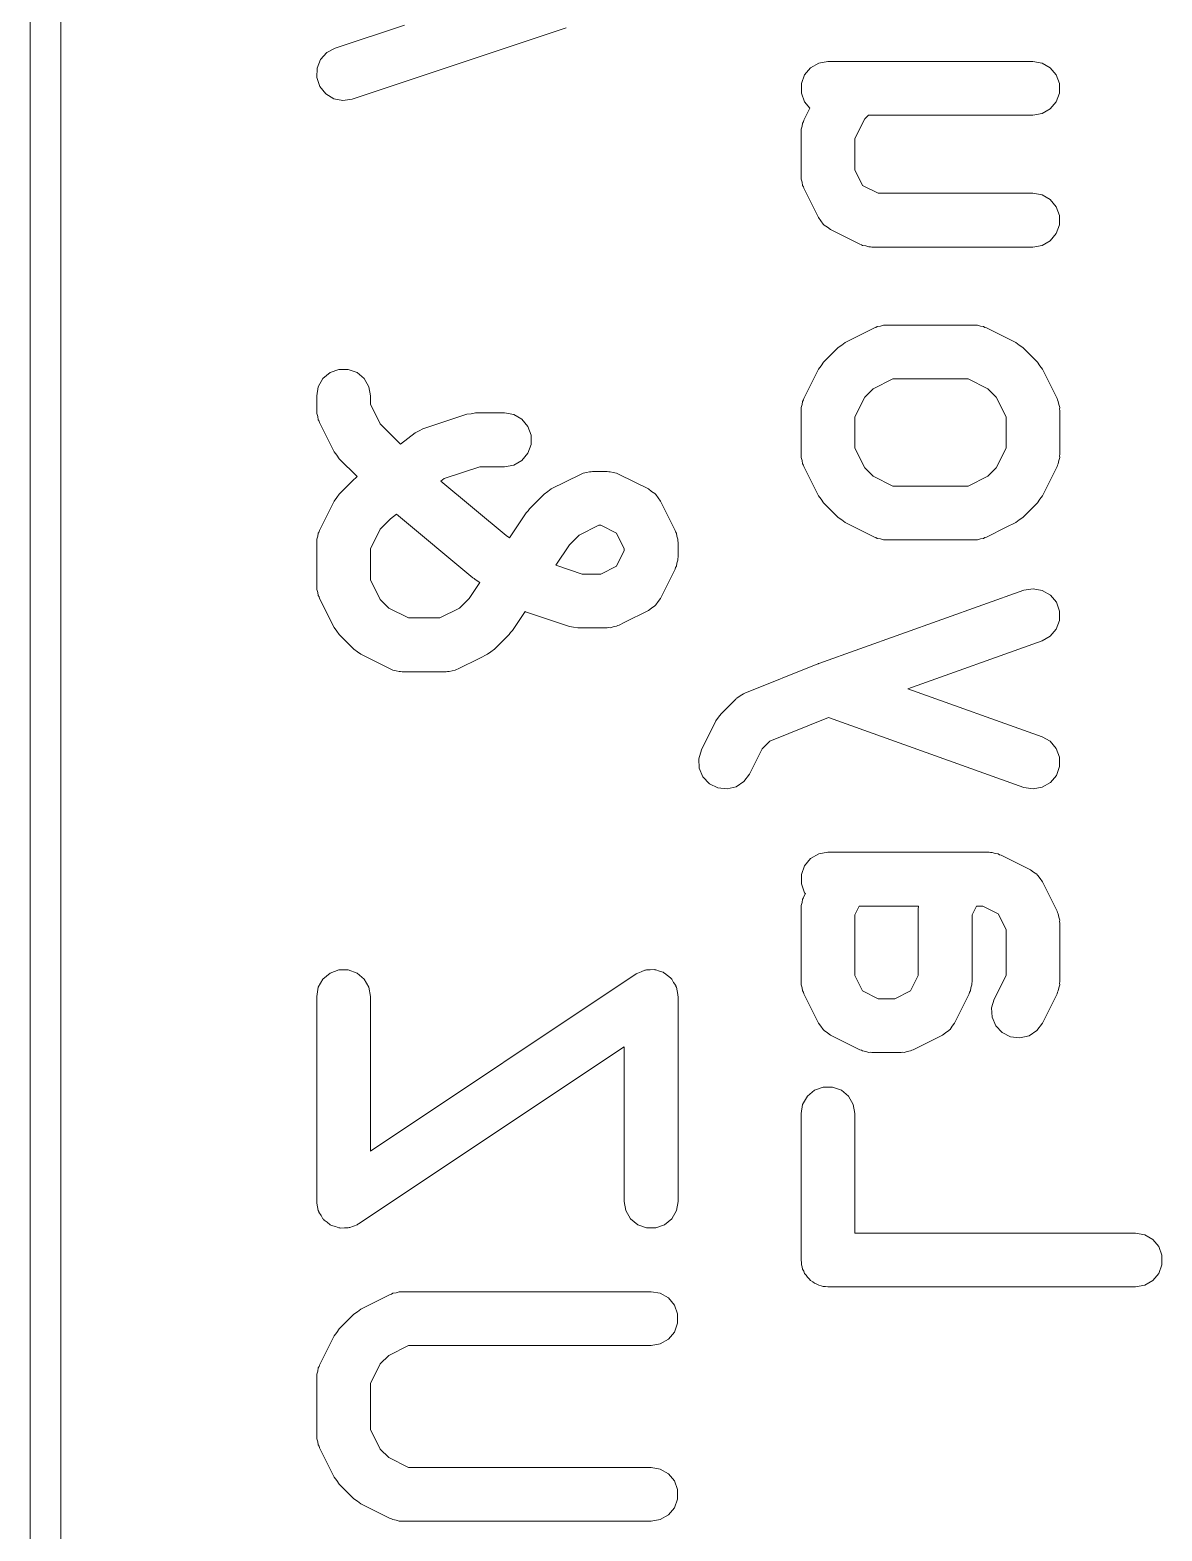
# Model space of a CAD drawing. Extents: x 83.8 to 162.6, y -99.1 to -55.8.
# Drawn here: x 83.77 to 87.451, y -79.645 to -74.764 of the extents above; entities that cross this region are included whole.
import ezdxf

# ---------------------------------------------------------------- set-up
doc = ezdxf.new("R2010")
doc.units = 0
doc.layers.get('0').update_dxf_attribs({"lineweight": 0})
doc.layers.add('Beschriftung', color=11, linetype='Continuous', lineweight=0)

msp = doc.modelspace()

# ---------------------------------------------------------------- linework, layer by layer
for p, q in [((83.77, -99.06), (83.77, -55.88)), ((83.87, -55.93), (83.87, -99.01))]:
    msp.add_line(p, q)
at = {"layer": 'Beschriftung'}
for p, q in [((84.7619, -74.8234), (84.9878, -74.7481)), ((85.5129, -74.7575), (84.8173, -74.9894)), ((84.7039, -74.8888), (84.7151, -74.8606)), ((84.7151, -74.8606), (84.7352, -74.8378)), ((84.7352, -74.8378), (84.7619, -74.8234)), ((84.7031, -74.9192), (84.7039, -74.8888)), ((86.2784, -74.9388), (86.2888, -74.9102)), ((86.2888, -74.9102), (86.3084, -74.887)), ((86.3084, -74.887), (86.3347, -74.8718)), ((86.3347, -74.8718), (86.3646, -74.8665)), ((86.3646, -74.8665), (87.0313, -74.8665)), ((87.0313, -74.8665), (87.0612, -74.8718)), ((87.0612, -74.8718), (87.0875, -74.887)), ((87.0875, -74.887), (87.1071, -74.9102)), ((87.1071, -74.9102), (87.1175, -74.9388)), ((84.7127, -74.948), (84.7031, -74.9192)), ((84.7316, -74.9718), (84.7127, -74.948)), ((86.2784, -74.9692), (86.2784, -74.9388)), ((87.1175, -74.9388), (87.1175, -74.9692)), ((84.7575, -74.9878), (84.7316, -74.9718)), ((84.7872, -74.9938), (84.7575, -74.9878)), ((84.8173, -74.9894), (84.7872, -74.9938)), ((86.2888, -74.9977), (86.2784, -74.9692)), ((86.3061, -75.0183), (86.2888, -74.9977)), ((87.1071, -74.9977), (87.0875, -75.021)), ((87.1175, -74.9692), (87.1071, -74.9977)), ((86.2864, -75.0577), (86.3061, -75.0183)), ((86.4841, -75.0535), (86.4521, -75.1175)), ((86.4961, -75.0415), (86.4841, -75.0535)), ((87.0313, -75.0415), (86.4961, -75.0415)), ((87.0612, -75.0362), (87.0313, -75.0415)), ((87.0875, -75.021), (87.0612, -75.0362)), ((86.2771, -75.0969), (86.278, -75.0919)), ((86.2771, -75.2397), (86.2771, -75.0969)), ((86.2777, -75.0869), (86.2806, -75.077)), ((86.278, -75.0919), (86.2777, -75.0869)), ((86.2806, -75.077), (86.2824, -75.0669)), ((86.2824, -75.0669), (86.2849, -75.0626)), ((86.2849, -75.0626), (86.2864, -75.0577)), ((86.4521, -75.1175), (86.4521, -75.2191)), ((86.278, -75.2447), (86.2771, -75.2397)), ((86.2777, -75.2497), (86.278, -75.2447)), ((86.2806, -75.2595), (86.2777, -75.2497)), ((86.4521, -75.2191), (86.4775, -75.2697)), ((86.2824, -75.2696), (86.2806, -75.2595)), ((86.2849, -75.274), (86.2824, -75.2696)), ((86.2864, -75.2788), (86.2849, -75.274)), ((86.334, -75.3741), (86.2864, -75.2788)), ((86.4775, -75.2697), (86.5281, -75.2951)), ((86.5281, -75.2951), (87.0313, -75.2951)), ((87.0313, -75.2951), (87.0612, -75.3003)), ((87.0612, -75.3003), (87.0875, -75.3155)), ((87.0875, -75.3155), (87.1071, -75.3388)), ((87.1071, -75.3388), (87.1175, -75.3674)), ((86.3416, -75.3844), (86.334, -75.3741)), ((86.3487, -75.3951), (86.3416, -75.3844)), ((86.3506, -75.3966), (86.3487, -75.3951)), ((86.3521, -75.3985), (86.3506, -75.3966)), ((87.1175, -75.3978), (87.1071, -75.4263)), ((87.1175, -75.3674), (87.1175, -75.3978)), ((86.3628, -75.4056), (86.3521, -75.3985)), ((86.3731, -75.4132), (86.3628, -75.4056)), ((86.4683, -75.4608), (86.3731, -75.4132)), ((87.1071, -75.4263), (87.0875, -75.4496)), ((86.4732, -75.4623), (86.4683, -75.4608)), ((86.4775, -75.4648), (86.4732, -75.4623)), ((86.4876, -75.4666), (86.4775, -75.4648)), ((86.4975, -75.4695), (86.4876, -75.4666)), ((86.5025, -75.4692), (86.4975, -75.4695)), ((86.5075, -75.4701), (86.5025, -75.4692)), ((87.0313, -75.4701), (86.5075, -75.4701)), ((87.0612, -75.4648), (87.0313, -75.4701)), ((87.0875, -75.4496), (87.0612, -75.4648)), ((86.4207, -75.7805), (86.516, -75.7329)), ((86.516, -75.7329), (86.5208, -75.7314)), ((86.5208, -75.7314), (86.5252, -75.7289)), ((86.5252, -75.7289), (86.5353, -75.7271)), ((86.5353, -75.7271), (86.5451, -75.7242)), ((86.5451, -75.7242), (86.5501, -75.7245)), ((86.5501, -75.7245), (86.5551, -75.7236)), ((86.5551, -75.7236), (86.8408, -75.7236)), ((86.8408, -75.7236), (86.8458, -75.7245)), ((86.8458, -75.7245), (86.8508, -75.7242)), ((86.8508, -75.7242), (86.8606, -75.7271)), ((86.8606, -75.7271), (86.8707, -75.7289)), ((86.8707, -75.7289), (86.8751, -75.7314)), ((86.8751, -75.7314), (86.8799, -75.7329)), ((86.8799, -75.7329), (86.9752, -75.7805)), ((86.4095, -75.7888), (86.4207, -75.7805)), ((86.9752, -75.7805), (86.9864, -75.7888)), ((86.3504, -75.8445), (86.398, -75.7969)), ((86.398, -75.7969), (86.4095, -75.7888)), ((86.9864, -75.7888), (86.9979, -75.7969)), ((86.9979, -75.7969), (87.0455, -75.8445)), ((84.7226, -75.8978), (84.7459, -75.8782)), ((84.7459, -75.8782), (84.7744, -75.8678)), ((84.7744, -75.8678), (84.8048, -75.8678)), ((84.8048, -75.8678), (84.8334, -75.8782)), ((84.8334, -75.8782), (84.8566, -75.8978)), ((86.2864, -75.9625), (86.334, -75.8672)), ((86.334, -75.8672), (86.3423, -75.856)), ((86.3423, -75.856), (86.3504, -75.8445)), ((87.0455, -75.8445), (87.0536, -75.856)), ((87.0536, -75.856), (87.0619, -75.8672)), ((87.0619, -75.8672), (87.1095, -75.9625)), ((84.7021, -75.954), (84.7074, -75.9241)), ((84.7074, -75.9241), (84.7226, -75.8978)), ((84.8566, -75.8978), (84.8718, -75.9241)), ((84.8718, -75.9241), (84.8771, -75.954)), ((86.5117, -75.9307), (86.4841, -75.9582)), ((86.5758, -75.8986), (86.5117, -75.9307)), ((86.8202, -75.8986), (86.5758, -75.8986)), ((86.8842, -75.9307), (86.8202, -75.8986)), ((86.9118, -75.9582), (86.8842, -75.9307)), ((84.7021, -76.0016), (84.7021, -75.954)), ((84.8771, -75.954), (84.8771, -75.981)), ((84.8771, -75.981), (84.9091, -76.045)), ((86.2777, -75.9916), (86.2806, -75.9818)), ((86.2806, -75.9818), (86.2824, -75.9717)), ((86.2824, -75.9717), (86.2849, -75.9673)), ((86.2849, -75.9673), (86.2864, -75.9625)), ((86.4841, -75.9582), (86.4521, -76.0223)), ((86.9438, -76.0223), (86.9118, -75.9582)), ((87.1095, -75.9625), (87.111, -75.9673)), ((87.111, -75.9673), (87.1135, -75.9717)), ((87.1135, -75.9717), (87.1153, -75.9818)), ((87.1153, -75.9818), (87.1182, -75.9916)), ((84.703, -76.0066), (84.7021, -76.0016)), ((84.7027, -76.0116), (84.703, -76.0066)), ((84.7056, -76.0214), (84.7027, -76.0116)), ((84.7074, -76.0315), (84.7056, -76.0214)), ((84.7099, -76.0359), (84.7074, -76.0315)), ((85.0477, -76.0615), (85.1905, -76.0138)), ((85.1905, -76.0138), (85.2044, -76.0118)), ((85.2044, -76.0118), (85.2182, -76.0094)), ((85.2182, -76.0094), (85.3134, -76.0094)), ((85.3134, -76.0094), (85.3434, -76.0146)), ((85.3434, -76.0146), (85.3697, -76.0298)), ((85.3697, -76.0298), (85.3892, -76.0531)), ((86.2771, -76.0016), (86.278, -75.9966)), ((86.2771, -76.1445), (86.2771, -76.0016)), ((86.278, -75.9966), (86.2777, -75.9916)), ((86.4521, -76.0223), (86.4521, -76.1238)), ((86.9438, -76.1238), (86.9438, -76.0223)), ((87.1182, -75.9916), (87.1179, -75.9966)), ((87.1179, -75.9966), (87.1188, -76.0016)), ((87.1188, -76.0016), (87.1188, -76.1445)), ((84.7114, -76.0408), (84.7099, -76.0359)), ((84.759, -76.136), (84.7114, -76.0408)), ((84.9091, -76.045), (84.9747, -76.1106)), ((84.9747, -76.1106), (85.0228, -76.0745)), ((85.0228, -76.0745), (85.0353, -76.0681)), ((85.0353, -76.0681), (85.0477, -76.0615)), ((85.3892, -76.0531), (85.3996, -76.0817)), ((85.3996, -76.1121), (85.3892, -76.1406)), ((85.3996, -76.0817), (85.3996, -76.1121)), ((86.4521, -76.1238), (86.4841, -76.1879)), ((86.9118, -76.1879), (86.9438, -76.1238)), ((84.7673, -76.1472), (84.759, -76.136)), ((84.7754, -76.1587), (84.7673, -76.1472)), ((84.8333, -76.2166), (84.7754, -76.1587)), ((85.3434, -76.1791), (85.3134, -76.1844)), ((85.3697, -76.1639), (85.3434, -76.1791)), ((85.3892, -76.1406), (85.3697, -76.1639)), ((86.278, -76.1494), (86.2771, -76.1445)), ((86.2777, -76.1545), (86.278, -76.1494)), ((86.2806, -76.1643), (86.2777, -76.1545)), ((86.2824, -76.1744), (86.2806, -76.1643)), ((86.2849, -76.1788), (86.2824, -76.1744)), ((86.2864, -76.1836), (86.2849, -76.1788)), ((87.111, -76.1788), (87.1095, -76.1836)), ((87.1135, -76.1744), (87.111, -76.1788)), ((87.1153, -76.1643), (87.1135, -76.1744)), ((87.1182, -76.1545), (87.1153, -76.1643)), ((87.1188, -76.1445), (87.1179, -76.1494)), ((87.1179, -76.1494), (87.1182, -76.1545)), ((84.7754, -76.2731), (84.823, -76.2255)), ((84.823, -76.2255), (84.8281, -76.2219)), ((84.8281, -76.2219), (84.8324, -76.2173)), ((84.8324, -76.2173), (84.8333, -76.2166)), ((85.1165, -76.223), (85.1061, -76.2308)), ((85.2324, -76.1844), (85.1165, -76.223)), ((85.3134, -76.1844), (85.2324, -76.1844)), ((85.4648, -76.2567), (85.56, -76.2091)), ((85.56, -76.2091), (85.5648, -76.2076)), ((85.5648, -76.2076), (85.5692, -76.2051)), ((85.5692, -76.2051), (85.5793, -76.2033)), ((85.5793, -76.2033), (85.5891, -76.2004)), ((85.5891, -76.2004), (85.5942, -76.2007)), ((85.5942, -76.2007), (85.5991, -76.1998)), ((85.5991, -76.1998), (85.6468, -76.1998)), ((85.6468, -76.1998), (85.6517, -76.2007)), ((85.6517, -76.2007), (85.6568, -76.2004)), ((85.6568, -76.2004), (85.6666, -76.2033)), ((85.6666, -76.2033), (85.6767, -76.2051)), ((85.6767, -76.2051), (85.6811, -76.2076)), ((85.6811, -76.2076), (85.6859, -76.2091)), ((85.6859, -76.2091), (85.7811, -76.2567)), ((86.334, -76.2788), (86.2864, -76.1836)), ((86.4841, -76.1879), (86.5117, -76.2154)), ((86.5117, -76.2154), (86.5758, -76.2475)), ((86.8202, -76.2475), (86.8842, -76.2154)), ((86.8842, -76.2154), (86.9118, -76.1879)), ((87.1095, -76.1836), (87.0619, -76.2788)), ((84.7673, -76.2846), (84.7754, -76.2731)), ((85.1061, -76.2308), (85.3182, -76.4076)), ((85.3944, -76.3207), (85.442, -76.2731)), ((85.442, -76.2731), (85.4535, -76.265)), ((85.4535, -76.265), (85.4648, -76.2567)), ((85.7811, -76.2567), (85.7914, -76.2643)), ((85.7914, -76.2643), (85.8022, -76.2714)), ((85.8022, -76.2714), (85.8036, -76.2734)), ((85.8036, -76.2734), (85.8055, -76.2748)), ((85.8055, -76.2748), (85.8126, -76.2855)), ((86.5758, -76.2475), (86.8202, -76.2475)), ((84.7114, -76.3911), (84.759, -76.2958)), ((84.759, -76.2958), (84.7673, -76.2846)), ((85.3895, -76.3278), (85.3944, -76.3207)), ((85.8126, -76.2855), (85.8203, -76.2958)), ((85.8203, -76.2958), (85.8679, -76.3911)), ((86.3423, -76.2901), (86.334, -76.2788)), ((86.3504, -76.3016), (86.3423, -76.2901)), ((86.398, -76.3492), (86.3504, -76.3016)), ((87.0455, -76.3016), (86.9979, -76.3492)), ((87.0536, -76.2901), (87.0455, -76.3016)), ((87.0619, -76.2788), (87.0536, -76.2901)), ((84.9423, -76.3536), (84.9091, -76.3868)), ((84.9622, -76.3387), (84.9423, -76.3536)), ((85.2098, -76.545), (84.9622, -76.3387)), ((85.3295, -76.4151), (85.3835, -76.334)), ((85.3835, -76.334), (85.3895, -76.3278)), ((86.4095, -76.3572), (86.398, -76.3492)), ((86.4207, -76.3656), (86.4095, -76.3572)), ((86.516, -76.4132), (86.4207, -76.3656)), ((86.9752, -76.3656), (86.9438, -76.3813)), ((86.9864, -76.3572), (86.9752, -76.3656)), ((86.9979, -76.3492), (86.9864, -76.3572)), ((84.7027, -76.4202), (84.7056, -76.4104)), ((84.703, -76.4252), (84.7027, -76.4202)), ((84.7056, -76.4104), (84.7074, -76.4003)), ((84.7074, -76.4003), (84.7099, -76.3959)), ((84.7099, -76.3959), (84.7114, -76.3911)), ((84.9091, -76.3868), (84.8771, -76.4508)), ((85.3182, -76.4076), (85.3295, -76.4151)), ((85.5557, -76.4069), (85.5243, -76.4383)), ((85.6198, -76.3748), (85.5557, -76.4069)), ((85.6261, -76.3748), (85.6198, -76.3748)), ((85.6768, -76.4002), (85.6261, -76.3748)), ((85.7021, -76.4508), (85.6768, -76.4002)), ((85.8679, -76.3911), (85.8693, -76.3959)), ((85.8693, -76.3959), (85.8718, -76.4003)), ((85.8718, -76.4003), (85.8736, -76.4104)), ((85.8736, -76.4104), (85.8765, -76.4202)), ((85.8765, -76.4202), (85.8762, -76.4252)), ((86.5208, -76.4147), (86.516, -76.4132)), ((86.5252, -76.4172), (86.5208, -76.4147)), ((86.5353, -76.419), (86.5252, -76.4172)), ((86.5451, -76.4219), (86.5353, -76.419)), ((86.5501, -76.4216), (86.5451, -76.4219)), ((86.5551, -76.4225), (86.5501, -76.4216)), ((86.8408, -76.4225), (86.5551, -76.4225)), ((86.8458, -76.4216), (86.8408, -76.4225)), ((86.8508, -76.4219), (86.8458, -76.4216)), ((86.8606, -76.419), (86.8508, -76.4219)), ((86.8707, -76.4172), (86.8606, -76.419)), ((86.8751, -76.4147), (86.8707, -76.4172)), ((86.8799, -76.4132), (86.8751, -76.4147)), ((86.9438, -76.3813), (86.8799, -76.4132)), ((84.7021, -76.4302), (84.703, -76.4252)), ((84.7021, -76.573), (84.7021, -76.4302)), ((84.8771, -76.4508), (84.8771, -76.5524)), ((85.5243, -76.4383), (85.4801, -76.5046)), ((85.6768, -76.5078), (85.7021, -76.4572)), ((85.7021, -76.4572), (85.7021, -76.4508)), ((85.8762, -76.4252), (85.8771, -76.4302)), ((85.8771, -76.4302), (85.8771, -76.4778)), ((85.4801, -76.5046), (85.5657, -76.5332)), ((85.6261, -76.5332), (85.6768, -76.5078)), ((85.8679, -76.5169), (85.8203, -76.6122)), ((85.8693, -76.5121), (85.8679, -76.5169)), ((85.8718, -76.5077), (85.8693, -76.5121)), ((85.8736, -76.4976), (85.8718, -76.5077)), ((85.8765, -76.4878), (85.8736, -76.4976)), ((85.8771, -76.4778), (85.8762, -76.4828)), ((85.8762, -76.4828), (85.8765, -76.4878)), ((84.8771, -76.5524), (84.9091, -76.6165)), ((85.1978, -76.6125), (85.2324, -76.5607)), ((85.2139, -76.5474), (85.2098, -76.545)), ((85.2173, -76.5506), (85.2139, -76.5474)), ((85.2324, -76.5607), (85.2173, -76.5506)), ((85.5657, -76.5332), (85.6261, -76.5332)), ((84.703, -76.578), (84.7021, -76.573)), ((84.7027, -76.5831), (84.703, -76.578)), ((84.7056, -76.5929), (84.7027, -76.5831)), ((84.7074, -76.603), (84.7056, -76.5929)), ((84.7099, -76.6073), (84.7074, -76.603)), ((84.7114, -76.6122), (84.7099, -76.6073)), ((84.759, -76.7074), (84.7114, -76.6122)), ((84.9091, -76.6165), (84.9367, -76.644)), ((85.1664, -76.644), (85.1978, -76.6125)), ((85.8203, -76.6122), (85.8126, -76.6225)), ((86.3352, -76.824), (87.0019, -76.5859)), ((87.0019, -76.5859), (87.0318, -76.5808)), ((87.0318, -76.5808), (87.0617, -76.5862)), ((87.0617, -76.5862), (87.0879, -76.6016)), ((87.0879, -76.6016), (87.1073, -76.625)), ((84.9367, -76.644), (85.0008, -76.676)), ((85.1023, -76.676), (85.1664, -76.644)), ((85.3796, -76.6553), (85.3386, -76.7168)), ((85.381, -76.6561), (85.3796, -76.6553)), ((85.5239, -76.7037), (85.381, -76.6561)), ((85.7811, -76.6513), (85.7021, -76.6908)), ((85.7914, -76.6437), (85.7811, -76.6513)), ((85.8022, -76.6366), (85.7914, -76.6437)), ((85.8036, -76.6346), (85.8022, -76.6366)), ((85.8055, -76.6332), (85.8036, -76.6346)), ((85.8126, -76.6225), (85.8055, -76.6332)), ((87.1073, -76.625), (87.1175, -76.6536)), ((87.1175, -76.6536), (87.1174, -76.684)), ((84.7673, -76.7187), (84.759, -76.7074)), ((85.0008, -76.676), (85.1023, -76.676)), ((85.5377, -76.7057), (85.5239, -76.7037)), ((85.5515, -76.7082), (85.5377, -76.7057)), ((85.6468, -76.7082), (85.5515, -76.7082)), ((85.6517, -76.7073), (85.6468, -76.7082)), ((85.6568, -76.7076), (85.6517, -76.7073)), ((85.6666, -76.7047), (85.6568, -76.7076)), ((85.6767, -76.7029), (85.6666, -76.7047)), ((85.6811, -76.7004), (85.6767, -76.7029)), ((85.6859, -76.6989), (85.6811, -76.7004)), ((85.7021, -76.6908), (85.6859, -76.6989)), ((87.1068, -76.7125), (87.0871, -76.7357)), ((87.1174, -76.684), (87.1068, -76.7125)), ((84.7754, -76.7302), (84.7673, -76.7187)), ((84.823, -76.7778), (84.7754, -76.7302)), ((85.3277, -76.7302), (85.2801, -76.7778)), ((85.3326, -76.7231), (85.3277, -76.7302)), ((85.3386, -76.7168), (85.3326, -76.7231)), ((87.0607, -76.7507), (86.6248, -76.9064)), ((87.0871, -76.7357), (87.0607, -76.7507)), ((84.8345, -76.7858), (84.823, -76.7778)), ((84.8457, -76.7942), (84.8345, -76.7858)), ((84.941, -76.8418), (84.8457, -76.7942)), ((85.2324, -76.8066), (85.1621, -76.8418)), ((85.2573, -76.7942), (85.2324, -76.8066)), ((85.2686, -76.7858), (85.2573, -76.7942)), ((85.2801, -76.7778), (85.2686, -76.7858)), ((84.9458, -76.8432), (84.941, -76.8418)), ((84.9502, -76.8457), (84.9458, -76.8432)), ((84.9603, -76.8475), (84.9502, -76.8457)), ((84.9701, -76.8505), (84.9603, -76.8475)), ((84.9751, -76.8501), (84.9701, -76.8505)), ((84.9801, -76.851), (84.9751, -76.8501)), ((85.123, -76.851), (84.9801, -76.851)), ((85.1279, -76.8501), (85.123, -76.851)), ((85.133, -76.8505), (85.1279, -76.8501)), ((85.1428, -76.8475), (85.133, -76.8505)), ((85.1529, -76.8457), (85.1428, -76.8475)), ((85.1572, -76.8432), (85.1529, -76.8457)), ((85.1621, -76.8418), (85.1572, -76.8432)), ((86.094, -76.9204), (86.3321, -76.8251)), ((86.3321, -76.8251), (86.3332, -76.8249)), ((86.3332, -76.8249), (86.3342, -76.8243)), ((86.3342, -76.8243), (86.3347, -76.8242)), ((86.3347, -76.8242), (86.3352, -76.824)), ((86.6248, -76.9064), (87.0607, -77.0621)), ((86.017, -76.9874), (86.0647, -76.9397)), ((86.0647, -76.9397), (86.0667, -76.9383)), ((86.0667, -76.9383), (86.0682, -76.9364)), ((86.0682, -76.9364), (86.0791, -76.9297)), ((86.0791, -76.9297), (86.0895, -76.9223)), ((86.0895, -76.9223), (86.0919, -76.9217)), ((86.0919, -76.9217), (86.094, -76.9204)), ((86.0006, -77.0101), (86.009, -76.9988)), ((86.009, -76.9988), (86.017, -76.9874)), ((86.3664, -76.9999), (86.1757, -77.0762)), ((87.0019, -77.2269), (86.3664, -76.9999)), ((85.953, -77.1053), (86.0006, -77.0101)), ((85.9444, -77.1345), (85.953, -77.1053)), ((86.1508, -77.1011), (86.1095, -77.1836)), ((86.1757, -77.0762), (86.1508, -77.1011)), ((87.0607, -77.0621), (87.0871, -77.0771)), ((87.0871, -77.0771), (87.1068, -77.1003)), ((87.1068, -77.1003), (87.1174, -77.1288)), ((85.9462, -77.1648), (85.9444, -77.1345)), ((87.1174, -77.1288), (87.1175, -77.1591)), ((85.9583, -77.1927), (85.9462, -77.1648)), ((85.9792, -77.2148), (85.9583, -77.1927)), ((86.1095, -77.1836), (86.0914, -77.208)), ((87.1073, -77.1878), (87.0879, -77.2112)), ((87.1175, -77.1591), (87.1073, -77.1878)), ((86.0063, -77.2283), (85.9792, -77.2148)), ((86.0365, -77.2318), (86.0063, -77.2283)), ((86.0661, -77.2248), (86.0365, -77.2318)), ((86.0914, -77.208), (86.0661, -77.2248)), ((87.0318, -77.232), (87.0019, -77.2269)), ((87.0617, -77.2265), (87.0318, -77.232)), ((87.0879, -77.2112), (87.0617, -77.2265)), ((86.3084, -77.4584), (86.3347, -77.4432)), ((86.3347, -77.4432), (86.3646, -77.4379)), ((86.3646, -77.4379), (86.8884, -77.4379)), ((86.8884, -77.4379), (86.8934, -77.4388)), ((86.8934, -77.4388), (86.8984, -77.4385)), ((86.8984, -77.4385), (86.9083, -77.4414)), ((86.9083, -77.4414), (86.9184, -77.4432)), ((86.9184, -77.4432), (86.9227, -77.4457)), ((86.9227, -77.4457), (86.9276, -77.4472)), ((86.9276, -77.4472), (87.0228, -77.4948)), ((86.2784, -77.5102), (86.2888, -77.4817)), ((86.2888, -77.4817), (86.3084, -77.4584)), ((87.0228, -77.4948), (87.0331, -77.5024)), ((86.2784, -77.5406), (86.2784, -77.5102)), ((86.2888, -77.5692), (86.2784, -77.5406)), ((87.0331, -77.5024), (87.0438, -77.5095)), ((87.0438, -77.5095), (87.0453, -77.5114)), ((87.0453, -77.5114), (87.0472, -77.5129)), ((87.0472, -77.5129), (87.0543, -77.5236)), ((87.0543, -77.5236), (87.0619, -77.5339)), ((87.0619, -77.5339), (87.1095, -77.6292)), ((86.2806, -77.6008), (86.2824, -77.5907)), ((86.2824, -77.5907), (86.2849, -77.5864)), ((86.2849, -77.5864), (86.2864, -77.5815)), ((86.2864, -77.5815), (86.2912, -77.5719)), ((86.2912, -77.5719), (86.2888, -77.5692)), ((86.2771, -77.6207), (86.278, -77.6157)), ((86.2771, -77.8588), (86.2771, -77.6207)), ((86.2777, -77.6107), (86.2806, -77.6008)), ((86.278, -77.6157), (86.2777, -77.6107)), ((86.4663, -77.6129), (86.4521, -77.6413)), ((86.4521, -77.6413), (86.4521, -77.8381)), ((86.6588, -77.6129), (86.4663, -77.6129)), ((86.6581, -77.6207), (86.6589, -77.6157)), ((86.6581, -77.8381), (86.6581, -77.6207)), ((86.6589, -77.6157), (86.6588, -77.6129)), ((86.8473, -77.6129), (86.8331, -77.6413)), ((86.8331, -77.6413), (86.8331, -77.8588)), ((86.8678, -77.6129), (86.8473, -77.6129)), ((86.9184, -77.6383), (86.8678, -77.6129)), ((86.9438, -77.6889), (86.9184, -77.6383)), ((87.1095, -77.6292), (87.111, -77.634)), ((87.111, -77.634), (87.1135, -77.6384)), ((87.1135, -77.6384), (87.1153, -77.6485)), ((86.9438, -77.8381), (86.9438, -77.6889)), ((87.1153, -77.6485), (87.1182, -77.6583)), ((87.1182, -77.6583), (87.1179, -77.6633)), ((87.1179, -77.6633), (87.1188, -77.6683)), ((87.1188, -77.6683), (87.1188, -77.8588)), ((84.7226, -77.8501), (84.7459, -77.8306)), ((84.7459, -77.8306), (84.7744, -77.8202)), ((84.7744, -77.8202), (84.8048, -77.8202)), ((84.8048, -77.8202), (84.8334, -77.8306)), ((84.8334, -77.8306), (84.8566, -77.8501)), ((84.8771, -78.4096), (85.7411, -77.8336)), ((85.7411, -77.8336), (85.7437, -77.8324)), ((85.7437, -77.8324), (85.7459, -77.8306)), ((85.7459, -77.8306), (85.7575, -77.8264)), ((85.7575, -77.8264), (85.7689, -77.8214)), ((85.7689, -77.8214), (85.7717, -77.8212)), ((85.7717, -77.8212), (85.7744, -77.8202)), ((85.7744, -77.8202), (85.7868, -77.8202)), ((85.7868, -77.8202), (85.7992, -77.8194)), ((85.7992, -77.8194), (85.802, -77.8202)), ((85.802, -77.8202), (85.8048, -77.8202)), ((85.8048, -77.8202), (85.8165, -77.8245)), ((85.8165, -77.8245), (85.8284, -77.8279)), ((85.8284, -77.8279), (85.8307, -77.8296)), ((85.8307, -77.8296), (85.8334, -77.8306)), ((85.8334, -77.8306), (85.8429, -77.8386)), ((86.4521, -77.8381), (86.4775, -77.8888)), ((86.6327, -77.8888), (86.6581, -77.8381)), ((86.9054, -77.9149), (86.9438, -77.8381)), ((84.7021, -77.9064), (84.7074, -77.8765)), ((84.7074, -77.8765), (84.7226, -77.8501)), ((84.8566, -77.8501), (84.8718, -77.8765)), ((84.8718, -77.8765), (84.8771, -77.9064)), ((85.8429, -77.8386), (85.8529, -77.8459)), ((85.8529, -77.8459), (85.8545, -77.8483)), ((85.8545, -77.8483), (85.8566, -77.8501)), ((85.8566, -77.8501), (85.8629, -77.8609)), ((85.8629, -77.8609), (85.8697, -77.8712)), ((85.8697, -77.8712), (85.8704, -77.874)), ((85.8704, -77.874), (85.8718, -77.8765)), ((85.8718, -77.8765), (85.874, -77.8887)), ((86.278, -77.8637), (86.2771, -77.8588)), ((86.2777, -77.8688), (86.278, -77.8637)), ((86.2806, -77.8786), (86.2777, -77.8688)), ((86.2824, -77.8887), (86.2806, -77.8786)), ((86.8296, -77.8786), (86.8278, -77.8887)), ((86.8325, -77.8688), (86.8296, -77.8786)), ((86.8331, -77.8588), (86.8322, -77.8637)), ((86.8322, -77.8637), (86.8325, -77.8688)), ((87.1153, -77.8786), (87.1135, -77.8887)), ((87.1182, -77.8688), (87.1153, -77.8786)), ((87.1188, -77.8588), (87.1179, -77.8637)), ((87.1179, -77.8637), (87.1182, -77.8688)), ((84.7021, -78.573), (84.7021, -77.9064)), ((84.8771, -77.9064), (84.8771, -78.4096)), ((85.874, -77.8887), (85.8769, -77.9007)), ((85.8769, -77.9007), (85.8766, -77.9036)), ((85.8766, -77.9036), (85.8771, -77.9064)), ((85.8771, -77.9064), (85.8771, -78.573)), ((86.2849, -77.8931), (86.2824, -77.8887)), ((86.2864, -77.8979), (86.2849, -77.8931)), ((86.334, -77.9931), (86.2864, -77.8979)), ((86.4775, -77.8888), (86.5281, -77.9141)), ((86.5281, -77.9141), (86.5821, -77.9141)), ((86.5821, -77.9141), (86.6327, -77.8888)), ((86.8238, -77.8979), (86.7762, -77.9931)), ((86.8253, -77.8931), (86.8238, -77.8979)), ((86.8278, -77.8887), (86.8253, -77.8931)), ((86.8967, -77.944), (86.9054, -77.9149)), ((87.1095, -77.8979), (87.0619, -77.9931)), ((87.111, -77.8931), (87.1095, -77.8979)), ((87.1135, -77.8887), (87.111, -77.8931)), ((86.8986, -77.9743), (86.8967, -77.944)), ((86.9106, -78.0022), (86.8986, -77.9743)), ((86.3416, -78.0034), (86.334, -77.9931)), ((86.3487, -78.0142), (86.3416, -78.0034)), ((86.3506, -78.0156), (86.3487, -78.0142)), ((86.3521, -78.0175), (86.3506, -78.0156)), ((86.3628, -78.0246), (86.3521, -78.0175)), ((86.3731, -78.0323), (86.3628, -78.0246)), ((86.4683, -78.0799), (86.3731, -78.0323)), ((86.7371, -78.0323), (86.6589, -78.0713)), ((86.7474, -78.0246), (86.7371, -78.0323)), ((86.7581, -78.0175), (86.7474, -78.0246)), ((86.7596, -78.0156), (86.7581, -78.0175)), ((86.7615, -78.0142), (86.7596, -78.0156)), ((86.7686, -78.0034), (86.7615, -78.0142)), ((86.7762, -77.9931), (86.7686, -78.0034)), ((86.9315, -78.0243), (86.9106, -78.0022)), ((86.9587, -78.0379), (86.9315, -78.0243)), ((87.0438, -78.0175), (87.0185, -78.0343)), ((87.0619, -77.9931), (87.0438, -78.0175)), ((85.7021, -78.0699), (84.8382, -78.6459)), ((85.7021, -78.573), (85.7021, -78.0699)), ((86.4732, -78.0813), (86.4683, -78.0799)), ((86.4775, -78.0838), (86.4732, -78.0813)), ((86.637, -78.0813), (86.6326, -78.0838)), ((86.6418, -78.0799), (86.637, -78.0813)), ((86.6589, -78.0713), (86.6418, -78.0799)), ((86.9889, -78.0413), (86.9587, -78.0379)), ((87.0185, -78.0343), (86.9889, -78.0413)), ((86.4876, -78.0856), (86.4775, -78.0838)), ((86.4975, -78.0885), (86.4876, -78.0856)), ((86.5025, -78.0882), (86.4975, -78.0885)), ((86.5075, -78.0891), (86.5025, -78.0882)), ((86.6027, -78.0891), (86.5075, -78.0891)), ((86.6077, -78.0882), (86.6027, -78.0891)), ((86.6127, -78.0885), (86.6077, -78.0882)), ((86.6225, -78.0856), (86.6127, -78.0885)), ((86.6326, -78.0838), (86.6225, -78.0856)), ((86.2976, -78.2311), (86.3209, -78.2116)), ((86.3209, -78.2116), (86.3494, -78.2012)), ((86.3494, -78.2012), (86.3798, -78.2012)), ((86.3798, -78.2012), (86.4084, -78.2116)), ((86.4084, -78.2116), (86.4316, -78.2311)), ((86.2771, -78.2873), (86.2824, -78.2574)), ((86.2824, -78.2574), (86.2976, -78.2311)), ((86.4316, -78.2311), (86.4468, -78.2574)), ((86.4468, -78.2574), (86.4521, -78.2873)), ((86.2771, -78.7635), (86.2771, -78.2873)), ((86.4521, -78.2873), (86.4521, -78.676)), ((84.7026, -78.5759), (84.7021, -78.573)), ((84.7023, -78.5787), (84.7026, -78.5759)), ((84.7052, -78.5907), (84.7023, -78.5787)), ((84.7074, -78.603), (84.7052, -78.5907)), ((84.7088, -78.6054), (84.7074, -78.603)), ((84.7095, -78.6082), (84.7088, -78.6054)), ((84.7164, -78.6185), (84.7095, -78.6082)), ((84.7226, -78.6293), (84.7164, -78.6185)), ((85.7074, -78.603), (85.7021, -78.573)), ((85.7226, -78.6293), (85.7074, -78.603)), ((85.8718, -78.603), (85.8566, -78.6293)), ((85.8771, -78.573), (85.8718, -78.603)), ((84.7248, -78.6311), (84.7226, -78.6293)), ((84.7263, -78.6335), (84.7248, -78.6311)), ((84.7364, -78.6408), (84.7263, -78.6335)), ((84.7459, -78.6488), (84.7364, -78.6408)), ((84.7485, -78.6498), (84.7459, -78.6488)), ((84.7508, -78.6515), (84.7485, -78.6498)), ((84.7628, -78.655), (84.7508, -78.6515)), ((84.7744, -78.6592), (84.7628, -78.655)), ((84.7773, -78.6592), (84.7744, -78.6592)), ((84.78, -78.66), (84.7773, -78.6592)), ((84.7924, -78.6592), (84.78, -78.66)), ((84.8048, -78.6592), (84.7924, -78.6592)), ((84.8075, -78.6582), (84.8048, -78.6592)), ((84.8103, -78.6581), (84.8075, -78.6582)), ((84.8217, -78.6531), (84.8103, -78.6581)), ((84.8334, -78.6488), (84.8217, -78.6531)), ((84.8355, -78.647), (84.8334, -78.6488)), ((84.8382, -78.6459), (84.8355, -78.647)), ((85.7459, -78.6488), (85.7226, -78.6293)), ((85.7744, -78.6592), (85.7459, -78.6488)), ((85.8048, -78.6592), (85.7744, -78.6592)), ((85.8334, -78.6488), (85.8048, -78.6592)), ((85.8566, -78.6293), (85.8334, -78.6488)), ((86.4521, -78.676), (87.3646, -78.676)), ((87.3646, -78.676), (87.3945, -78.6813)), ((87.3945, -78.6813), (87.4209, -78.6965)), ((87.4209, -78.6965), (87.4404, -78.7198)), ((86.2784, -78.7711), (86.2771, -78.7635)), ((87.4404, -78.7198), (87.4508, -78.7483)), ((87.4508, -78.7483), (87.4508, -78.7787)), ((86.2784, -78.7787), (86.2784, -78.7711)), ((86.2811, -78.7859), (86.2784, -78.7787)), ((86.2824, -78.7935), (86.2811, -78.7859)), ((86.2862, -78.8001), (86.2824, -78.7935)), ((86.2888, -78.8073), (86.2862, -78.8001)), ((86.2938, -78.8131), (86.2888, -78.8073)), ((86.2976, -78.8198), (86.2938, -78.8131)), ((87.4404, -78.8073), (87.4209, -78.8306)), ((87.4508, -78.7787), (87.4404, -78.8073)), ((86.3035, -78.8247), (86.2976, -78.8198)), ((86.3084, -78.8306), (86.3035, -78.8247)), ((86.315, -78.8344), (86.3084, -78.8306)), ((86.3209, -78.8393), (86.315, -78.8344)), ((86.3281, -78.8419), (86.3209, -78.8393)), ((86.3347, -78.8457), (86.3281, -78.8419)), ((86.3422, -78.8471), (86.3347, -78.8457)), ((86.3494, -78.8497), (86.3422, -78.8471)), ((86.3571, -78.8497), (86.3494, -78.8497)), ((86.3646, -78.851), (86.3571, -78.8497)), ((87.3646, -78.851), (86.3646, -78.851)), ((87.3945, -78.8457), (87.3646, -78.851)), ((87.4209, -78.8306), (87.3945, -78.8457)), ((84.8457, -78.9234), (84.941, -78.8757)), ((84.941, -78.8757), (84.9458, -78.8743)), ((84.9458, -78.8743), (84.9502, -78.8718)), ((84.9502, -78.8718), (84.9603, -78.87)), ((84.9603, -78.87), (84.9701, -78.8671)), ((84.9701, -78.8671), (84.9751, -78.8674)), ((84.9751, -78.8674), (84.9801, -78.8665)), ((84.9801, -78.8665), (85.7896, -78.8665)), ((85.7896, -78.8665), (85.8195, -78.8718)), ((85.8195, -78.8718), (85.8459, -78.887)), ((85.8459, -78.887), (85.8654, -78.9103)), ((85.8654, -78.9103), (85.8758, -78.9388)), ((84.7754, -78.9874), (84.823, -78.9397)), ((84.823, -78.9397), (84.8345, -78.9317)), ((84.8345, -78.9317), (84.8457, -78.9234)), ((85.8758, -78.9388), (85.8758, -78.9692)), ((84.759, -79.0101), (84.7673, -78.9988)), ((84.7673, -78.9988), (84.7754, -78.9874)), ((85.8654, -78.9978), (85.8459, -79.021)), ((85.8758, -78.9692), (85.8654, -78.9978)), ((84.7114, -79.1053), (84.759, -79.0101)), ((85.0008, -79.0415), (84.9367, -79.0735)), ((85.7896, -79.0415), (85.0008, -79.0415)), ((85.8195, -79.0362), (85.7896, -79.0415)), ((85.8459, -79.021), (85.8195, -79.0362)), ((84.7099, -79.1102), (84.7114, -79.1053)), ((84.9091, -79.1011), (84.8771, -79.1651)), ((84.9367, -79.0735), (84.9091, -79.1011)), ((84.7021, -79.1445), (84.703, -79.1395)), ((84.7021, -79.335), (84.7021, -79.1445)), ((84.7027, -79.1345), (84.7056, -79.1246)), ((84.703, -79.1395), (84.7027, -79.1345)), ((84.7056, -79.1246), (84.7074, -79.1145)), ((84.7074, -79.1145), (84.7099, -79.1102)), ((84.8771, -79.1651), (84.8771, -79.3143)), ((84.703, -79.3399), (84.7021, -79.335)), ((84.7027, -79.345), (84.703, -79.3399)), ((84.7056, -79.3548), (84.7027, -79.345)), ((84.8771, -79.3143), (84.9091, -79.3784)), ((84.7074, -79.3649), (84.7056, -79.3548)), ((84.7099, -79.3693), (84.7074, -79.3649)), ((84.7114, -79.3741), (84.7099, -79.3693)), ((84.759, -79.4693), (84.7114, -79.3741)), ((84.9091, -79.3784), (84.9367, -79.4059)), ((84.9367, -79.4059), (85.0008, -79.4379)), ((85.0008, -79.4379), (85.7896, -79.4379)), ((85.7896, -79.4379), (85.8195, -79.4432)), ((85.8195, -79.4432), (85.8459, -79.4584)), ((84.7673, -79.4806), (84.759, -79.4693)), ((84.7754, -79.4921), (84.7673, -79.4806)), ((84.823, -79.5397), (84.7754, -79.4921)), ((85.8459, -79.4584), (85.8654, -79.4817)), ((85.8654, -79.4817), (85.8758, -79.5102)), ((84.8345, -79.5477), (84.823, -79.5397)), ((85.8758, -79.5406), (85.8654, -79.5692)), ((85.8758, -79.5102), (85.8758, -79.5406)), ((84.8457, -79.5561), (84.8345, -79.5477)), ((84.941, -79.6037), (84.8457, -79.5561)), ((85.8459, -79.5925), (85.8195, -79.6077)), ((85.8654, -79.5692), (85.8459, -79.5925)), ((84.9458, -79.6051), (84.941, -79.6037)), ((84.9502, -79.6077), (84.9458, -79.6051)), ((84.9603, -79.6094), (84.9502, -79.6077)), ((84.9701, -79.6124), (84.9603, -79.6094)), ((84.9751, -79.6121), (84.9701, -79.6124)), ((84.9801, -79.6129), (84.9751, -79.6121)), ((85.7896, -79.6129), (84.9801, -79.6129)), ((85.8195, -79.6077), (85.7896, -79.6129))]:
    msp.add_line(p, q, dxfattribs=at)

doc.saveas('drawing.dxf')
